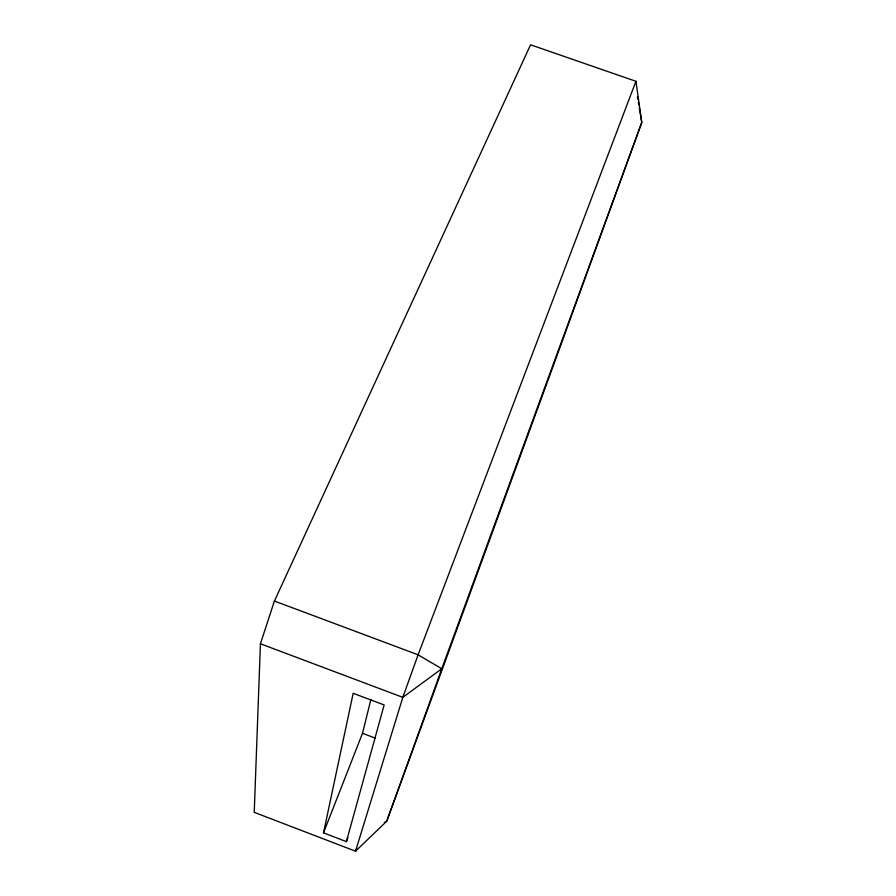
<?xml version="1.0" encoding="UTF-8"?>
<svg xmlns="http://www.w3.org/2000/svg" width="896" height="896" viewBox="0 0 896 896"><rect width="100%" height="100%" fill="white"/><g stroke="black" fill="none" stroke-linecap="round" stroke-linejoin="round"><path stroke-width="1.34" d="M260.434 643.776L254.229 812.336L355.533 851.2L386.725 821.229L554.725 361.872L641.771 122.45L635.947 81.301L530.578 44.8L274.422 601.037L260.434 643.776L402.819 697.357L441.784 668.741L641.771 122.45L639.262 107.52M323.501 832.854L353.181 693.291L384.149 704.962L346.382 841.624L323.501 832.854L362.499 733.286L370.933 699.35M635.947 81.301L418.096 654.808L402.819 697.357L355.533 851.2L356.541 848.658M346.382 841.624L347.872 837.726M384.384 822.506L386.725 821.229L441.784 668.741L418.096 654.808L274.422 601.037M362.499 733.286L375.39 738.17M637.437 96.667L637.896 99.378M638.344 102.088L638.803 104.81"/></g></svg>
